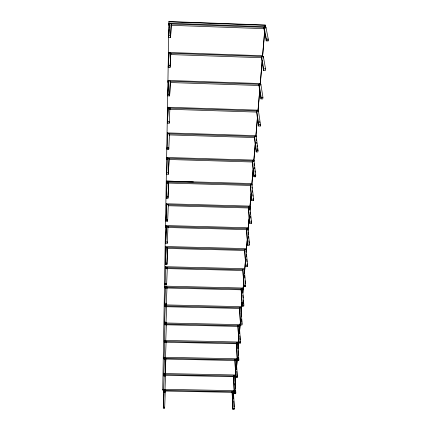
<?xml version="1.0" encoding="UTF-8"?>
<svg xmlns="http://www.w3.org/2000/svg" width="431" height="431" viewBox="0 0 431 431"><rect width="100%" height="100%" fill="white"/><g stroke="black" fill="none" stroke-linecap="round" stroke-linejoin="round"><path stroke-width="0.65" d="M165.305 391.165L165.321 390.244L164.653 408.146L163.295 408.125L163.915 392.178M164.523 323.266L164.534 322.156L166.021 322.189L166 323.298L164.523 323.266L165.251 305.751L166.7 305.789L166.678 306.888M164.793 304.378L164.809 303.23L166.323 303.262L166.301 304.41L164.793 304.378L165.531 286.998L167.007 287.035L166.986 288.172M167.427 121.537L167.406 123.131L169.184 123.191L169.927 107.944L168.198 107.885L167.427 121.537L169.211 121.596L169.184 123.191M168.214 67.311L169.017 53.029L170.821 53.094L170.073 67.376L168.214 67.311L168.295 65.991M168.645 37.416L169.453 23.71L171.301 23.775L170.547 37.486L168.645 37.416L168.731 36.091M163.527 392.318L163.538 391.359L164.917 391.386L164.906 392.345L163.527 392.318L164.216 375.417M163.635 389.963L163.645 389.29L233.747 390.658L233.747 392.372L163.591 391.009L163.602 390.335L233.807 391.704L233.747 392.372M163.758 375.961L163.775 374.97L165.181 374.997L165.843 358.193L165.165 375.994L163.758 375.961L164.443 358.84M236.107 343.733L164.297 342.176L164.27 340.398L238.101 342.009L238.101 343.776M164.55 324.748L164.561 323.977L239.722 325.669L239.652 326.434L164.55 324.748L164.604 322.959L164.594 323.729M164.82 305.891L164.809 306.694L164.868 304.884L241.258 306.667L241.263 308.472L241.258 306.667M165.078 284.762L165.095 283.571L166.635 283.609L166.614 284.799L165.078 284.762L165.822 267.543L167.325 267.581L167.303 268.761L165.806 268.723L165.822 267.543M242.685 270.485L165.364 268.551L165.375 267.694L165.423 266.708L244.657 268.696L244.663 270.533L244.657 268.696M165.369 264.381L166.124 247.346L167.654 247.383L166.937 264.424L165.369 264.381L166.124 247.346M165.973 226.523L165.957 227.449L166.016 225.569L248.267 227.783L248.278 229.658L248.267 227.783M168.349 204.59L167.627 221.178L165.994 221.13L166.759 204.547L168.349 204.59L168.327 205.916M193.384 181.882L166.662 181.106L166.603 183.024L166.662 181.106L251.963 183.574L251.984 185.486M167.363 132.904L167.298 134.86L167.363 132.904L255.971 135.657L256.084 136.525M164.098 357.978L164.109 357.261L164.055 359.012L164.017 357.994L165.45 358.021L165.434 359.055L166.118 341.336L164.723 341.304L164.006 359.023L236.597 360.526L236.662 359.81L236.597 358.781L165.456 357.288M164.351 340.409L164.297 342.176M165.423 266.708L165.364 268.551M165.703 247.421L165.714 246.532L246.451 248.628L246.457 250.486L246.451 248.628M166.005 226.496L166.016 225.569M166.318 204.741L166.334 203.777L250.077 206.115L250.093 208.006L249.996 207.074M254.004 160.806L252.361 160.752L252.237 162.185L253.94 176.764L255.631 176.812L255.761 175.358L253.929 160.106L167.007 157.504L166.942 159.438L166.991 158.549M258.223 110.999L258.104 110.164L167.734 107.249L167.67 109.221L167.718 108.386M167.799 95.854L168.596 81.066L170.364 81.12L170.337 82.752L169.62 95.914L167.799 95.854L168.596 81.066M260.459 84.357L260.329 83.549L168.122 80.468L168.058 82.456L168.106 81.653M265.232 27.406L265.087 26.674L168.952 23.209L168.887 25.235L168.936 24.508M163.979 391.143L163.995 390.217M165.235 306.85L165.251 305.751M165.515 288.14L165.531 286.998M166.759 204.547L165.994 221.13M170.487 53.315L262.791 56.515L262.657 55.75L168.526 52.48L168.462 54.489L168.51 53.724M167.993 226.404L167.276 243.229L165.676 243.192L166.436 226.361L167.993 226.404L167.971 227.676M166.323 198.158L166.344 196.757L168.015 196.805L168.72 181.893L167.099 181.844L166.323 198.158L167.993 198.206L168.72 181.893M166.668 174.21L166.689 172.75L168.397 172.799L169.108 158.258L167.449 158.209L166.668 174.21L168.37 174.264L169.108 158.258M167.029 149.228L167.05 147.698L168.796 147.752L168.769 149.277L167.029 149.228L167.815 133.578L169.507 133.632L169.48 135.129M240.94 289.799L165.084 287.973L165.095 287.143L165.138 286.146L242.928 288.027L242.928 289.847L242.928 288.027M165.138 286.146L165.084 287.973M167.099 181.844L167.077 183.229L168.699 183.272M167.427 159.648L167.444 158.689M167.794 135.075L167.815 133.578M168.198 107.885L167.514 121.176M169.017 53.029L168.376 64.666M169.453 23.71L169.254 28.144M164.707 342.327L164.723 341.304M164.965 324.904L164.981 323.843L166.404 323.875L166.388 324.936M166.436 226.361L165.676 243.192M164.653 408.146L164.669 407.22L163.311 407.198M170.547 37.486L171.301 23.775M165.73 340.431L165.714 341.497L166.404 323.875M166.937 264.424L167.654 247.383M167.276 243.229L167.298 241.942L165.693 241.899M167.627 221.178L167.648 219.832L166.01 219.788M167.993 198.206L168.015 196.805M168.37 174.264L168.397 172.799M165.165 375.994L165.181 374.997M169.62 95.914L170.364 81.12M170.073 67.376L170.821 53.094M165.563 375.444L165.579 374.491L164.68 374.469M164.071 390.039L162.729 390.001L168.925 21.55L265.151 25.025L265.033 27.315M166.102 342.359L166.118 341.336M169.9 109.506L169.927 107.944M164.906 392.345L165.579 374.491M166 323.298L166.7 305.789M163.295 408.125L163.952 391.795M166.614 284.799L167.325 267.581M164.981 323.843L164.259 341.471L238.165 343.038M166.301 304.41L167.007 287.035M162.729 390.001L162.746 389.602M165.714 246.532L165.655 248.391L165.666 247.502L246.537 249.597M168.769 149.277L169.507 133.632M166.334 203.777L166.274 205.679L166.285 204.714L250.174 207.047M166.959 158.392L167.007 157.504M167.686 108.084L167.734 107.249M168.074 81.27L168.122 80.468M168.478 53.245L168.526 52.48M168.817 34.771L169.167 29.47M168.925 21.55L168.909 21.825L265.205 25.305M168.904 23.937L168.952 23.209M255.879 136.74L255.971 135.657M235.089 384.614L235.676 377.583M236.403 368.888L237.19 359.449M238.111 348.442L238.602 342.613M239.415 332.877L240.25 322.83M241.15 312.125L241.931 302.751M242.739 293.085L243.569 283.183M244.388 273.362L245.374 261.552M246.203 251.634L247.119 240.703M248.04 229.685L248.935 218.975M249.764 209.083L251.036 193.864M251.925 183.24L252.992 170.46M253.751 161.383L255.104 145.215M255.82 136.611L257.329 118.584M257.943 111.252L259.624 91.113M260.168 84.595L262.01 62.565M262.511 56.558L264.478 33.074M264.925 27.676L265.151 25.025M235.084 385.352L235.983 374.625M236.425 369.286L237.271 359.201M238.101 349.255L239.011 338.416M239.442 333.238L240.466 320.982M241.123 313.181L242.017 302.465M242.825 292.821L243.72 282.095M244.474 273.082L245.465 261.272M246.241 252.006L247.346 238.758M248.019 230.72L249.328 215.047M249.748 210.048L251.128 193.562M251.909 184.204L253.202 168.796M253.811 161.48L255.389 142.634M255.863 136.945L257.522 117.135M258.018 111.198L259.785 90.106M260.27 84.304L262.269 60.415M262.598 56.456L264.704 31.269M233.483 375.859L234.345 393.692L235.714 393.718L235.8 392.765L234.825 375.886L233.483 375.859L234.345 393.692M234.906 359.643L235.811 377.416L237.206 377.443L237.298 376.452L236.274 359.669L234.906 359.643L235.811 377.416M242.82 269.472L244.011 286.674L245.541 286.712L245.648 285.527L244.312 269.51L242.82 269.472L244.011 286.674M236.382 342.86L237.336 360.553L238.758 360.585L238.849 359.562L237.767 342.887L236.382 342.86L237.336 360.553M237.907 325.486L238.914 343.087L240.358 343.119L240.455 342.058L239.318 325.513L237.907 325.486L238.914 343.087M239.485 307.481L240.552 324.979L242.023 325.012L242.125 323.907L240.924 307.518L239.485 307.481L240.552 324.979M241.123 288.824L242.249 306.188L243.747 306.22L243.854 305.078L242.583 288.862L241.123 288.824L242.249 306.188M244.587 249.377L245.842 266.406L247.399 266.45L247.513 265.21L246.101 249.42L244.587 249.377L245.842 266.406M246.413 228.511L247.744 245.331L249.333 245.374L249.452 244.091L247.965 228.554L246.413 228.511L247.744 245.331M248.321 206.815L249.727 223.403L251.348 223.447L251.472 222.11L249.899 206.858L248.321 206.815L249.727 223.403M250.298 184.252L251.79 200.566L253.444 200.614L253.573 199.219L251.909 184.296L250.298 184.252L251.79 200.566M254.511 136.271L254.376 137.764L256.186 151.933L257.91 151.981L258.05 150.467L256.186 136.325L254.511 136.271L256.321 150.414L256.186 151.933M256.752 110.74L256.612 112.292L258.525 126.003L260.292 126.062L260.437 124.478L258.46 110.794L256.752 110.74L258.67 124.419L258.525 126.003M259.09 84.088L258.945 85.71L260.976 98.909L262.775 98.968L262.926 97.309L260.836 84.147L259.09 84.088L261.127 97.25L260.976 98.909M232.11 391.547L232.923 409.423L234.27 409.45L234.356 408.529L233.43 391.569L232.11 391.547L232.923 409.423M261.531 56.24L261.385 57.937L263.535 70.56L265.377 70.625L265.539 68.89L263.319 56.305L261.531 56.24L263.691 68.825L263.535 70.56M264.084 27.121L263.934 28.893L266.218 40.87L268.104 40.94L268.271 39.124L265.916 27.185L264.084 27.121L266.38 39.054L266.218 40.87M236.274 359.669L236.269 361.997M240.924 307.518L241.015 311.236M242.583 288.862L242.685 292.59M244.312 269.51L244.431 273.351M246.101 249.42L246.112 251.957M247.852 229.82L247.965 228.554M249.899 206.858L249.985 210.172M258.368 111.828L258.46 110.794M260.744 85.23L260.836 84.147M263.169 58.002L263.319 56.305M234.825 375.886L235.003 381.381M237.767 342.887L237.982 348.577M239.221 326.569L239.318 325.513M265.814 28.365L265.916 27.185M233.688 391.326L233.747 390.658M236.597 358.781L236.597 360.526M238.031 342.753L238.101 342.009M165.919 322.991L239.652 324.651L239.652 326.434M164.534 373.558L235.148 374.986L235.213 376.026L235.148 376.716L165.143 375.304M253.94 176.764L254.069 175.309L252.361 160.752M233.004 408.502L234.356 408.529M165.154 374.609L235.213 376.026M235.902 376.425L237.298 376.452M234.426 392.738L235.8 392.765M239.011 342.025L240.455 342.058M237.427 359.529L238.849 359.562M164.066 358.29L236.662 359.81M242.351 305.04L243.854 305.078M166.835 305.94L241.333 307.675M166.824 306.737L239.253 308.424M240.649 323.875L242.125 323.907M165.385 263.142L166.959 263.179M245.956 265.173L247.513 265.21M165.375 267.694L242.761 269.628M244.118 285.489L245.648 285.527M165.095 287.143L243.003 289.023M249.845 222.067L251.472 222.11M167.982 226.577L248.358 228.737M167.966 227.503L246.947 229.621M247.863 244.048L249.452 244.091M167.632 248.445L244.452 250.433M166.614 182.022L252.065 184.49M168.591 183.083L250.659 185.449M251.914 199.17L253.573 199.219M168.273 205.732L248.768 207.974M233.182 392.016L234.523 392.054M256.321 150.414L258.05 150.467M168.941 158.452L254.037 161M168.925 159.497L252.609 161.997M254.069 175.309L255.761 175.358M169.695 108.149L257.555 110.977M169.679 109.285L256.795 112.087M258.67 124.419L260.437 124.478M167.314 133.766L254.743 136.482M169.275 134.919L254.656 137.564M170.083 81.335L259.123 84.309M170.062 82.526L259.026 85.494M167.826 94.19L169.642 94.249M261.127 97.25L262.926 97.309M168.672 35.59L170.579 35.654M266.38 39.054L268.271 39.124M170.466 54.559L262.021 57.727M263.691 68.825L265.539 68.89M168.235 65.571L170.1 65.636M170.913 24.007L264.564 27.379M170.897 25.305L264.456 28.672M267.861 39.679L268.104 40.94M259.634 121.488L259.823 122.797M260.103 124.753L260.292 126.062M256.224 139.1L256.391 140.387M256.644 142.322L256.811 143.609M257.065 145.543L257.237 146.831M257.49 148.765L257.657 150.053M254.037 163.559L254.274 165.547M254.516 167.535L254.673 168.86M254.915 170.848L255.071 172.174M255.389 174.824L255.631 176.812M251.93 186.968L252.076 188.266M252.361 190.868L252.507 192.167M252.792 194.764L252.938 196.062M253.229 198.664L253.444 200.614M250.19 212.165L250.395 214.153M250.6 216.146L250.804 218.134M251.074 220.791L251.348 223.447M248.035 231.765L248.283 234.356M248.466 236.301L248.655 238.246M248.902 240.837L249.086 242.782M246.343 254.592L246.521 256.569M246.753 259.203L246.99 261.838M247.168 263.81L247.399 266.45M244.598 275.355L244.819 278.027M245.04 280.7L245.261 283.372M245.428 285.376L245.541 286.712M242.89 295.187L243.089 297.783M243.294 300.38L243.547 303.623M241.161 313.202L241.398 316.483M241.592 319.107L241.829 322.388M239.652 324.651L239.722 325.669M239.404 329.219L239.679 333.19M239.862 335.835L240.132 339.811M240.266 341.794L240.358 343.119M238.111 350.575L238.413 355.246M238.542 357.251L238.758 360.585M236.387 364.012L236.716 369.383M236.84 371.398L237.206 377.443M235.116 383.331L235.412 388.525M235.525 390.475L235.714 393.718M233.381 393.142L233.699 399.014M233.807 400.97L234.125 406.842M163.828 374.582L163.818 375.277L163.872 373.542L163.828 374.582"/></g></svg>
